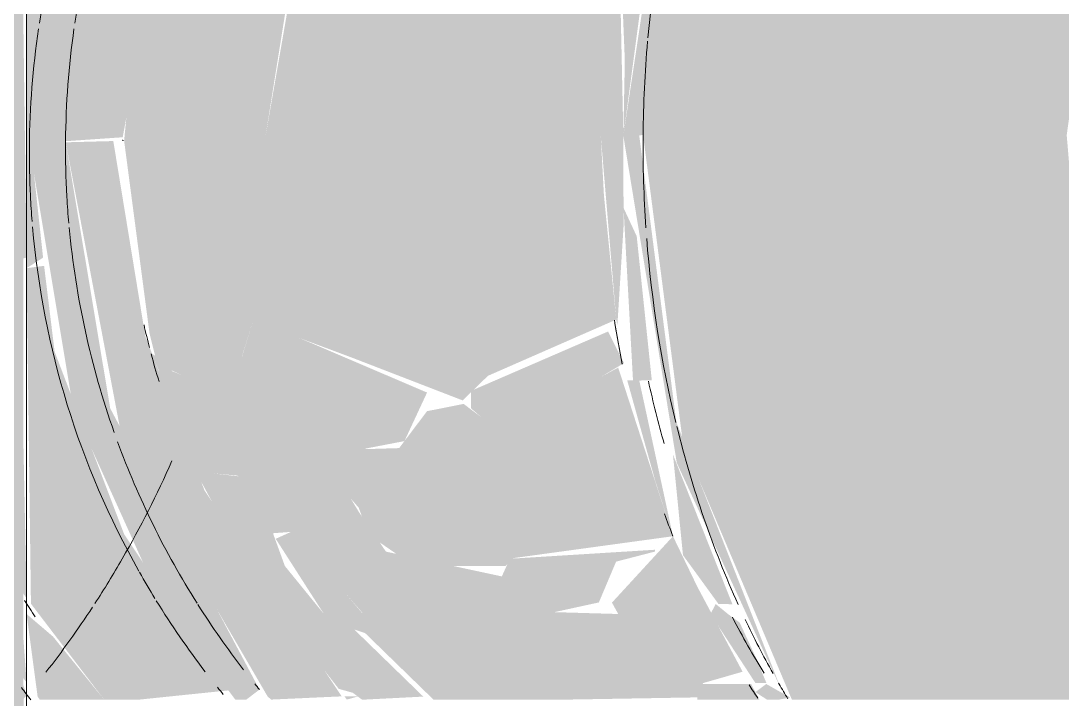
# Model space of a CAD drawing. Header units: metres. Extents: x 1.1 to 88.1, y -3.7 to 23.8.
# Drawn here: x 24.17006 to 24.19613, y 22.08886 to 22.10585 of the extents above; entities that cross this region are included whole.
import ezdxf

# ---------------------------------------------------------------- set-up
doc = ezdxf.new("R2010")
doc.units = ezdxf.units.M
doc.layers.add('1095_ARQ_BASE_dwg', color=7, linetype='Continuous', lineweight=5, true_color=0x767676)
for name, color, linetype, lineweight in [('LAYOUT-WC_COZINHA', 7, 'Continuous', 5), ('P-PIPE', 7, 'Continuous', 5), ('P-SANR-FIXT', 7, 'Continuous', 5)]:
    doc.layers.add(name, color=color, linetype=linetype, lineweight=lineweight)

# ---------------------------------------------------------------- blocks, each defined once
blk = doc.blocks.new('1095_ARQ_BASE_dwg_A$C331B23C5-V4-TÉRREO')
at = {"layer": 'LAYOUT-WC_COZINHA', "color": 254, "true_color": 0xe9e9e9}
for radius, start, end in [(0.02495313953718413, 142.1350249625249, 146.7356995710234), (0.02495313953718424, 146.981944427288, 150.0000000000018), (0.02495313953718404, 150.0000000000005, 156.3197502381078)]:
    blk.add_arc((0.06942704956395561, 0.4000000485780202), radius, start, end, dxfattribs=at)
blk = doc.blocks.new('1095_ARQ_BASE_dwg-4006143-TÉRREO')
at = {"rotation": 270}
blk.add_blockref('1095_ARQ_BASE_dwg_A$C331B23C5-V4-TÉRREO', (16.30244843990409, 13.27780630161033), dxfattribs=at)
blk = doc.blocks.new('USO_ESG_Cuba lavatório retângular - Uso geral-4012784-TÉRREO')
at = {"layer": 'P-SANR-FIXT', "true_color": 0xf3f3f3, "transparency": 33554560}
blk.add_hatch(color=7, dxfattribs=at).paths.add_polyline_path([(0.1730500000000186, -0.0552116107345812), (0.1730500000000181, -0.05021161073458233), (-0.1731071461119817, -0.05038198160313327), (-0.1731071461119812, -0.0552116107345818), (0.1377511070702368, -0.05521161073458125)])
at = {"layer": 'P-SANR-FIXT'}
blk.add_line((0.1730500000000181, -0.05021161073458233), (-0.1731071461119817, -0.05021161073458294), dxfattribs=at)
blk = doc.blocks.new('Joelho 45_90 - Serie Normal - Esgoto - MEP - Tigre - Standard-4032201-TÉRREO')
at = {"layer": 'P-PIPE', "true_color": 0xe06060}
h = blk.add_hatch(color=13, dxfattribs=at)
h.paths.add_polyline_path([(16.51089184904723, 22.10299025361982), (16.51184288116645, 22.10978142386548), (16.51351601438641, 22.11452912877956), (16.51616364052258, 22.11874722483104), (16.51810035493846, 22.12085092105628), (16.50758185697218, 22.12085092105628), (16.50373540669797, 22.11616462955527), (16.50114008057457, 22.10939208611964), (16.50028524732943, 22.10299025361982)])
h.paths.add_polyline_path([(16.52092784764764, 22.1226323477582), (16.52233823144539, 22.12338794035745), (16.52437027080378, 22.12399115672617), (16.52092784764764, 22.12390092105628), (16.52092784764764, 22.12319534047704)])
for points in [[(16.48491817291757, 22.10271599503931), (16.48582343491967, 22.10283754993155), (16.48744896889605, 22.11058731172616), (16.49146490957215, 22.11693585421678), (16.49620857913155, 22.12085092105628), (16.49537531778983, 22.12081272686311), (16.49066427577651, 22.11693585421678), (16.48757025651269, 22.1126587251552), (16.48569023677761, 22.10822179112964), (16.48493521825266, 22.10283754993155)], [(16.48582343491967, 22.10283754993154), (16.48725456411612, 22.10293621156472), (16.48836335576868, 22.10899202577792), (16.48922334196718, 22.11108504115533), (16.49089446598135, 22.11400759863922), (16.49347433426518, 22.11714057150641), (16.4981053067706, 22.12038821956362), (16.49878219467582, 22.12085092105628), (16.49614686866333, 22.12079998989324), (16.49070513898249, 22.11612386490098), (16.48708834859374, 22.10967617783536), (16.4858254326392, 22.10284835040022)], [(16.49979020395045, 22.10297436815697), (16.50028524732943, 22.10299025361982), (16.5012552514814, 22.11025459919869), (16.50348854075744, 22.11610136025618), (16.50320992152124, 22.11577200024903), (16.50060492136306, 22.10899202577792), (16.50024623177732, 22.1060025509748), (16.5000728025887, 22.10485092105628)], [(16.48724171829995, 22.10284186747263), (16.48728999894006, 22.10284835040022), (16.48724809704841, 22.10287978832288)], [(16.50368851446717, 22.08924222255067), (16.50111691004843, 22.09580280065068), (16.50018712238985, 22.10298710488549), (16.49979020395045, 22.10297436815697), (16.50112943525386, 22.09477869355632), (16.50366933972301, 22.08926464932602)], [(16.49034980601586, 22.08885092105628), (16.49067987148101, 22.0891007028769), (16.48694203039939, 22.0961440117026), (16.48582343491967, 22.10283754993154), (16.48491817291757, 22.10271599503931), (16.48601057006071, 22.09616643337882), (16.48817096202638, 22.09138053687468), (16.49007332787447, 22.08885092105628)], [(16.49097172018658, 22.08885092105628), (16.49273711190988, 22.08893144359249), (16.4893041863143, 22.09408623762114), (16.48782089431536, 22.09795136531952), (16.48701894728546, 22.10284118931267), (16.4858280845446, 22.10280972714594), (16.48728999894006, 22.09510312117807), (16.49088490503628, 22.08892522272659)]]:
    blk.add_hatch(color=13, dxfattribs=at).paths.add_polyline_path(points)
h = blk.add_hatch(color=13, dxfattribs=at)
h.paths.add_polyline_path([(16.49742108443732, 22.12007612156397), (16.49372395617326, 22.11728655245686), (16.49537531778983, 22.11814024133029), (16.49625165989118, 22.11891397546276), (16.49716834595388, 22.11982497541223)])
h.paths.add_polyline_path([(16.49005092037063, 22.11282311128648), (16.49235500491583, 22.11537977231476), (16.49246269275886, 22.11496431550869), (16.49234273266255, 22.1147726520352), (16.4928037648547, 22.11446073824636), (16.49135178266742, 22.11359751944975), (16.49080661836947, 22.11337386207988), (16.49008172189142, 22.11284955468722)])
h.paths.add_polyline_path([(16.48728999894006, 22.10284835040022), (16.49082733364195, 22.10294180551502), (16.49162245106897, 22.10792106276302), (16.49082733364195, 22.10871038802885), (16.49065587168989, 22.10966220466748), (16.49168462110222, 22.11075691702084), (16.49427352969371, 22.11317115791162), (16.49470245522487, 22.11376168691903), (16.49381996070775, 22.11506827482893), (16.49537531778983, 22.11650503335434), (16.49632983489005, 22.11649231753916), (16.49803610783041, 22.11727160762831), (16.49929102878041, 22.11820683064705), (16.49856685166491, 22.11867597701818), (16.49694741429857, 22.11870732751683), (16.50019180333846, 22.12056274101712), (16.49902996999192, 22.12049946104108), (16.49716834595388, 22.11978177307346), (16.49454919057003, 22.1171181497243), (16.49379041903151, 22.11693585421678), (16.49158866873821, 22.11498238219011), (16.48990049331985, 22.11250718621788), (16.4883350658339, 22.10857124446952), (16.48847994401366, 22.10864396931226), (16.48990049331985, 22.11130801535914), (16.49022899452785, 22.11147734581273), (16.48966988908725, 22.10930126043829), (16.48899977937643, 22.10878064855078), (16.4883350658339, 22.10833402551383), (16.48762328799307, 22.10631828105648), (16.48729301857255, 22.1028797883225)])
h.paths.add_polyline_path([(16.4985569077063, 22.10869883752679), (16.50107529601172, 22.11285092105629), (16.49975109092513, 22.1126359912389), (16.49688046112341, 22.11207219358654), (16.49523461827938, 22.10947852978663), (16.49655853771909, 22.10881196904906), (16.49854835881417, 22.10869288023687)])
h.paths.add_polyline_path([(16.49969228489197, 22.10756492551749), (16.49991351259072, 22.10867795904507), (16.49854501598796, 22.10869055079062), (16.49962214786028, 22.10771657667443)])
h.paths.add_polyline_path([(16.49177551418849, 22.10788052711652), (16.49382731344122, 22.1092750644896), (16.49293904171408, 22.1096541681735), (16.4928004395981, 22.10949067528281), (16.49162245106897, 22.10792106276302), (16.49175149359654, 22.10794631128357)])
h.paths.add_polyline_path([(16.4969035504906, 22.11369761639402), (16.49768809425672, 22.11395313413921), (16.49768087897217, 22.11461036882872), (16.49650742825285, 22.11398995023574), (16.4968000523953, 22.11369761639402)])
h.paths.add_polyline_path([(16.50259015652199, 22.11640891925027), (16.50264399357515, 22.1164810794232), (16.50339296911413, 22.11687211204454), (16.5038186818132, 22.11739314364983), (16.5019362100477, 22.11837798557929), (16.50348854075744, 22.11923596988279), (16.49996765083651, 22.11806901171213), (16.49975109092513, 22.11704386721919), (16.50173098991245, 22.11682806607212), (16.50195622131651, 22.11641736436133), (16.50225786483704, 22.11641334594902)])
h.paths.add_polyline_path([(16.50230030546818, 22.11994783912028), (16.5032567325487, 22.12085092105628), (16.50209595058258, 22.12079998989324), (16.50205842440939, 22.1203596319059), (16.50173098991245, 22.12008969194052)])
h = blk.add_hatch(color=13, dxfattribs=at)
h.paths.add_polyline_path([(16.49082733364195, 22.10294180551502), (16.4992245185255, 22.10297436815697), (16.49966163734122, 22.10776521750454), (16.49854501598796, 22.10869055079061), (16.4964494532179, 22.10878317138806), (16.49534607188496, 22.1096541681735), (16.49723878328599, 22.11213008154994), (16.5012552514814, 22.11303885620443), (16.50309804854338, 22.11656162054927), (16.50120441751282, 22.11642737968553), (16.50114667722205, 22.11704386721919), (16.49975109092513, 22.11728998567615), (16.50006811415818, 22.11810820604797), (16.50308327511835, 22.1189827624265), (16.50750892083134, 22.12085092105628), (16.50348854075744, 22.12066493671413), (16.50230030546816, 22.11994783912026), (16.50197554317999, 22.12030573427691), (16.50223143773395, 22.1204721423989), (16.50207490263096, 22.12085092105628), (16.50019180333846, 22.12056274101712), (16.49857008628505, 22.11977310393437), (16.49716834595388, 22.11871963678162), (16.49887516237851, 22.11867108684648), (16.49918799745761, 22.11789821171057), (16.49579877768332, 22.11629457503962), (16.4950415823309, 22.11650947928666), (16.49366054612898, 22.11488020595624), (16.49435933864392, 22.11437592105628), (16.49437575468785, 22.11331189755039), (16.4928037648547, 22.11145240971592), (16.49089446598135, 22.11003397425297), (16.49065352747286, 22.10914663995363), (16.49088279596477, 22.10835224603326), (16.49162245106897, 22.10792106276301), (16.493083910137, 22.10978142386548), (16.49357496059013, 22.10949053055948), (16.49365306525952, 22.10914663995363), (16.49167529669744, 22.10780712202234), (16.49116006830479, 22.10485092105628)])
h.paths.add_polyline_path([(16.48845608175186, 22.10858414167889), (16.48966988908725, 22.10930126043829), (16.4899477326091, 22.10978142386549), (16.4901114042441, 22.11139151097247), (16.4896379851317, 22.11120409337289), (16.48845643792432, 22.10858815824398)])
h.paths.add_polyline_path([(16.49991351259072, 22.10867795904508), (16.5007022596042, 22.11146219662151), (16.5007022596042, 22.11213490577907), (16.49855690770631, 22.10869883752679), (16.49975574293149, 22.10868038715881)])
h.paths.add_polyline_path([(16.49008331303113, 22.11285092105629), (16.49023196441118, 22.11295505404391), (16.49158190166063, 22.11361043131733), (16.49175683860515, 22.11369761639402), (16.4928037648547, 22.11473640236161), (16.49246269275886, 22.11496431550869), (16.49241400391582, 22.11528971318759), (16.49228329988807, 22.1152897131876), (16.49007903872423, 22.11285092105628)])
h.paths.add_polyline_path([(16.49715238966655, 22.11359775754826), (16.49688991970457, 22.11360783823853), (16.49680005239532, 22.11369761639402), (16.49665108648336, 22.11408243999762), (16.49768087897216, 22.11461036882871), (16.49772914117663, 22.11408243999762), (16.49730291967726, 22.11369761639402), (16.49716758558038, 22.11360783823853)])
h.paths.add_polyline_path([(16.49283641755148, 22.11620829761688), (16.49400724767023, 22.11710121570779), (16.49489743928696, 22.11735915378913), (16.49606663456898, 22.11849876024197), (16.49561287339874, 22.11827915129992), (16.49290087695822, 22.11647655664783)])
h.paths.add_polyline_path([(16.5038186818132, 22.11739314364983), (16.5053454972573, 22.11911096341265), (16.50594881202101, 22.11999603234378), (16.50202343778592, 22.11832130523789), (16.50370580675562, 22.11743432361581)])
h = blk.add_hatch(color=13, dxfattribs=at)
h.paths.add_polyline_path([(16.4992245185255, 22.10297436815697), (16.49979020395045, 22.10297436815697), (16.49969228489197, 22.10756492551749), (16.499356966725, 22.10485092105628)])
h.paths.add_polyline_path([(16.49991351259072, 22.10867795904508), (16.50028524732943, 22.10916701947301), (16.50064907430508, 22.1094020130677), (16.50089690304093, 22.11026359936533), (16.50120441751282, 22.1109959654526), (16.50117485691398, 22.11285092105628), (16.4999759368204, 22.10899202577792)])
h.paths.add_polyline_path([(16.50120547062027, 22.11294087925342), (16.50259015652199, 22.11492685153361), (16.50278113648287, 22.11475102613548), (16.50325596803929, 22.11661656336958), (16.50193462959376, 22.11437592105628), (16.5012552514814, 22.11303885620443)])
h.paths.add_polyline_path([(16.50644473733844, 22.12017140319539), (16.50714503182436, 22.12034510278777), (16.50750892083134, 22.12085092105628), (16.50665511138123, 22.12030573427691)])
h.paths.add_polyline_path([(16.50400768633249, 22.11739299751096), (16.50594881202101, 22.1195584779543), (16.50479224033142, 22.11857723500852), (16.50392506156259, 22.11741179613107), (16.50402561851361, 22.11742942765072)])
h = blk.add_hatch(color=13, dxfattribs=at)
h.paths.add_polyline_path([(16.49979051906768, 22.10299025361982), (16.49979307474631, 22.10299025361982), (16.50059429126497, 22.10899202577792), (16.50000869633005, 22.10899202577792), (16.49972967007186, 22.10730627470398), (16.49982742881271, 22.10485092105628), (16.49981432600705, 22.10419039187106)])
h.paths.add_polyline_path([(16.50112281106161, 22.11080161428272), (16.50264399357515, 22.11475386097429), (16.50240561787638, 22.11475878836497), (16.50120547540777, 22.11285092105629), (16.50120441751282, 22.1109959654526)])
h.paths.add_polyline_path([(16.50359481216284, 22.1162267869444), (16.5069956983304, 22.12017218323466), (16.50628717035691, 22.11997667320821), (16.50391529974707, 22.11731426366855), (16.5038186818132, 22.11739314364984), (16.50330189029827, 22.11661656336958), (16.50360216499664, 22.11639543755075)])
h = blk.add_hatch(color=13, dxfattribs=at)
h.paths.add_polyline_path([(16.49332137409846, 22.08885092105628), (16.49478093536705, 22.08892560572257), (16.49301477082919, 22.09064331911743), (16.49229276385611, 22.09099451459573), (16.49131510143805, 22.09219673171959), (16.49101658996151, 22.09301746010339), (16.49146626724489, 22.09305128426538), (16.49328628695936, 22.09099451459573), (16.49435317471457, 22.09099451459573), (16.49434238556174, 22.09168924768884), (16.49761873522112, 22.09105381949212), (16.49784794370786, 22.09099451459573), (16.49917704630606, 22.09128427280953), (16.49960871032464, 22.09230617823682), (16.50058404082926, 22.09255895338713), (16.50058404082926, 22.09260401967911), (16.49694900294114, 22.09237817852113), (16.49674702679568, 22.09193640426572), (16.4938464456839, 22.09255676508604), (16.49317677199021, 22.0935372125573), (16.49283179221251, 22.09410312147668), (16.49053959297439, 22.09673522112723), (16.49042697547632, 22.09685092105628), (16.49023836421585, 22.09744080197383), (16.49054619119695, 22.09843334138539), (16.49119974569525, 22.09839685347819), (16.49082733364195, 22.10294180551502), (16.48728999894006, 22.10284835040022), (16.48792548794774, 22.09802692338197), (16.48826004512372, 22.09667425022396), (16.4891201290154, 22.0944908530371), (16.49058699629481, 22.09179109897491), (16.49266447908921, 22.08911948501069), (16.49301477082919, 22.08902183126511), (16.49324494644414, 22.08885092105628)])
h.paths.add_polyline_path([(16.50319695690212, 22.08885092105628), (16.50298800666189, 22.08924222255067), (16.50164153632853, 22.08924222255067), (16.50164153632854, 22.08885092105628), (16.50309804854338, 22.08885092105628)])
h.paths.add_polyline_path([(16.49016677281051, 22.09444200364282), (16.48949725376565, 22.09451881842681), (16.48847994402775, 22.09709564208342), (16.48961284575397, 22.09658073450539), (16.49011349114716, 22.09464772592429)])
h.paths.add_polyline_path([(16.49304328399012, 22.09477466412949), (16.4933323157656, 22.09513777854072), (16.49430953533112, 22.09532592105628), (16.49487512648045, 22.09654177613159), (16.49168049493482, 22.09790738918858), (16.49157634333415, 22.09641766333895), (16.49283179221251, 22.09501153862199)])
h.paths.add_polyline_path([(16.49693767411079, 22.09571027781455), (16.49785807759539, 22.09611972708871), (16.49980647039521, 22.09727794374005), (16.49940934560025, 22.09807148751516), (16.4959769670871, 22.09658373361393), (16.4959769670871, 22.09614612188557), (16.49641095476822, 22.09576976517775)])
h = blk.add_hatch(color=13, dxfattribs=at)
h.paths.add_polyline_path([(16.501032664109, 22.09294235822421), (16.49966163734122, 22.09716591386724), (16.49693767411079, 22.09571027781455), (16.49623741776913, 22.09592025749932), (16.49579116268074, 22.09625683965788), (16.49487512648045, 22.09607494144518), (16.49417657070115, 22.0951498341091), (16.49332137409846, 22.09512403238075), (16.49304328399012, 22.09477466412949), (16.4915985448365, 22.09673522112723), (16.49168049493483, 22.09790738918858), (16.49299604389037, 22.09741563393747), (16.49576694173972, 22.09634473344387), (16.49639973954487, 22.09696061517663), (16.49961282121719, 22.09836901587222), (16.49930390769989, 22.10148113286002), (16.4992245185255, 22.10297436815697), (16.49082733364195, 22.10294180551502), (16.49119974569525, 22.09839685347819), (16.49054619119695, 22.09843334138539), (16.49014979504649, 22.09713568813614), (16.49316389305196, 22.0936566020333), (16.49341716601048, 22.09297486451447), (16.49454825709108, 22.09219673171959), (16.49683652490948, 22.09219673171959), (16.49704595173601, 22.0923962301301), (16.50058404082926, 22.09288090275296)])
h.paths.add_polyline_path([(16.49841378175366, 22.08885092105628), (16.50164153632854, 22.08890600946248), (16.50178602374557, 22.08926464932603), (16.50277669549607, 22.08954811260825), (16.50164153632854, 22.09168006454091), (16.501032664109, 22.09294235822421), (16.49950527220539, 22.09127990027407), (16.49966163734122, 22.09099451459574), (16.49761873522112, 22.09105381949211), (16.49690851845089, 22.09131449351584), (16.49621805506501, 22.09138053687468), (16.49573528477573, 22.09176706179293), (16.49434238556174, 22.09168924768884), (16.49430890497998, 22.09099451459573), (16.49324494644415, 22.09102726659882), (16.49194867333259, 22.09253512361819), (16.49146626724489, 22.09305128426538), (16.49108551366612, 22.09287754857345), (16.49229276385611, 22.09099451459573), (16.49254559721839, 22.09077598102089), (16.49332137409846, 22.09051824503178), (16.49503500225051, 22.08885092105628), (16.49784794370786, 22.08885092105628)])
h.paths.add_polyline_path([(16.49286644924262, 22.08885092105628), (16.49314979307314, 22.0889302648317), (16.4928060413452, 22.08893124670607)])
h.paths.add_polyline_path([(16.49016677281052, 22.09444200364282), (16.48959919034786, 22.09663345848435), (16.48836168459061, 22.09712951798848), (16.48949725376565, 22.09451881842682), (16.49011349114716, 22.09446242998898)])
h.paths.add_polyline_path([(16.48814355130079, 22.09712543186561), (16.48826004512372, 22.09733194844933), (16.48798565755569, 22.09751693171714)])
h = blk.add_hatch(color=13, dxfattribs=at)
h.paths.add_polyline_path([(16.501032664109, 22.09294235822421), (16.50018712238985, 22.09685092105628), (16.50001776967459, 22.09685092105628), (16.49988643901215, 22.09685092105628), (16.50058404082926, 22.0943475144161), (16.50084274536302, 22.0935372125573)])
h.paths.add_polyline_path([(16.50337313494886, 22.08926464932602), (16.50309804854338, 22.08992769778927), (16.50270306011092, 22.0907795637902), (16.50240897486052, 22.09099451459573), (16.50210316460787, 22.09124529186354), (16.50197221398481, 22.09099451459573), (16.50309804854338, 22.08926464932602), (16.50335718438084, 22.08926464932602)])
h.paths.add_polyline_path([(16.49964006377544, 22.09821786785769), (16.49979590715287, 22.10070981633464), (16.49979020395045, 22.10297436815697), (16.4992245185255, 22.10297436815697), (16.49961282121719, 22.09836901587221)])
h = blk.add_hatch(color=13, dxfattribs=at)
h.paths.add_polyline_path([(16.52576805520268, 22.08143156672009), (16.52179208432297, 22.08227579237223), (16.52092784764764, 22.08279963822928), (16.52092784764764, 22.08156677373621), (16.52544871686202, 22.08144048716073)])
h.paths.add_polyline_path([(16.51374284448389, 22.08885092105628), (16.51463577507467, 22.08886889340175), (16.51246935642873, 22.0935372125573), (16.51135738058597, 22.09746895082839), (16.51089184904723, 22.10299025361982), (16.50028524732943, 22.10299025361982), (16.50127564008079, 22.09532592105628), (16.50401007898545, 22.08885092105628), (16.50692506838796, 22.08885092105628)])
h = blk.add_hatch(color=13, dxfattribs=at)
h.paths.add_polyline_path([(16.50368851446717, 22.08885092105628), (16.50397027456104, 22.08889935777696), (16.50336757414279, 22.08924222255066), (16.50309804854338, 22.08903790023444), (16.5033837537539, 22.08885092105628)])
h.paths.add_polyline_path([(16.50258482517578, 22.09107750014212), (16.501032664109, 22.0949887401261), (16.50128338678453, 22.09246838850312), (16.50217364525262, 22.09124435293971), (16.50252044367391, 22.09123973298619)])
h.paths.add_polyline_path([(16.50005239592361, 22.09681303911233), (16.50028524732943, 22.09685092105628), (16.50050238257366, 22.09685092105628), (16.50012463080459, 22.10045780558055), (16.4997947524199, 22.10116832235482), (16.50003173046397, 22.09685092105628)])
at = {"layer": 'P-PIPE', "color": 9, "true_color": 0xbfbfbf}
blk.add_line((16.50367880995413, 22.08925901451231), (16.50369037543151, 22.08923900646116), dxfattribs=at)
for centre, major_axis, ratio, start_param, end_param in [((16.51534549725728, 22.10272997642083), (0, 0.02130000000000197), 0.7071067811865167, 1.20951058546597, 1.443940054855665), ((16.50708381331508, 22.10264274049399), (-0.002834637063690765, 0.02111053842793036), 0.9981443340649603, 1.100212076182674, 1.288935612987785), ((16.50617855131298, 22.10252118560176), (-0.002834637064353384, 0.02111053842784782), 0.9981443340643674, 1.166617750076995, 1.283197131208731), ((16.50617855131298, 22.10252118560176), (-0.002834637063840815, 0.0211105384279114), 0.99814433406479, 1.29017325495199, 1.428417137900377), ((16.50708381331508, 22.10264274049399), (-0.002834637063445706, 0.02111053842796585), 0.9981443340647692, 1.295769353620935, 1.428417137919072), ((16.51534549725728, 22.10272997642083), (0, 0.02130000000000061), 0.7071067811864458, 1.447967469835565, 1.558576435864933), ((16.51534549725728, 22.10272997642083), (0, 0.02130000000000058), 0.707106781186495, 1.558576435864932, 1.667684934215888), ((16.50617855131298, 22.10252118560176), (-0.002834637065572969, 0.02111053842767904), 0.9981443340645497, 1.428417137818507, 1.4866761751342), ((16.50708381331508, 22.10264274049399), (-0.002834637063184963, 0.02111053842799548), 0.9981443340649957, 1.428417137931336, 1.493305762499173), ((16.50617855131298, 22.10252118560176), (-0.002834637064579321, 0.02111053842781242), 0.998144334064611, 1.486993318916428, 1.517183239912166), ((16.50708381331508, 22.10264274049399), (-0.002834637063176664, 0.02111053842799525), 0.9981443340650401, 1.494006995533055, 1.525004142322722), ((16.50617855131298, 22.10252118560176), (-0.002834637064224175, 0.02111053842786315), 0.9981443340644888, 1.523581026611452, 1.950622454428715), ((16.50708381331508, 22.10264274049399), (-0.002834637063444815, 0.02111053842796104), 0.9981443340650571, 1.530204198439342, 1.777482988317713), ((16.51534549725728, 22.10272997642083), (0, 0.02130000000000422), 0.7071067811862999, 1.680304857995861, 1.902463200709858), ((16.50725279555547, 22.10266543074054), (-0.002661631046163649, 0.01982210181020327), 0.9981443340645956, 1.660979551832958, 1.69021652568415), ((16.50725279555547, 22.10266543074054), (-0.002661631046341266, 0.01982210181017924), 0.9981443340647569, 1.660979551824028, 1.690216525675179), ((16.51336559826996, 22.10272997642083), (0, 0.01999999999999713), 0.7071067811865304, 1.791138849813355, 1.848032002478176), ((16.51336559826996, 22.10272997642083), (0, 0.02000000000000107), 0.7071067811864068, 1.791138849813144, 1.820375823664232), ((16.51336559826996, 22.10272997642083), (0, 0.02000000000000014), 0.7071067811864059, 1.820375823664232, 1.848032002477959), ((16.50725279555547, 22.10266543074054), (-0.002661631046635948, 0.01982210181014017), 0.9981443340646232, 1.698283851786428, 1.734297485025961), ((16.50725279555547, 22.10266543074054), (-0.002661631045320371, 0.0198221018103154), 0.998144334064695, 1.698283851852677, 1.734297485092216), ((16.51393128369491, 22.10272997642083), (0, 0.02000000000000122), 0.7071067811864786, 1.870383489648169, 1.953354630703855), ((16.51534549725728, 22.10272997642083), (0, 0.0212999999999962), 0.7071067811866424, 1.907642286263893, 2.141027090037499), ((16.50708381331508, 22.10264274049399), (-0.002834637063902639, 0.02111053842789854), 0.9981443340649603, 1.789127576718853, 2.001115046668669), ((16.51336559826996, 22.10272997642083), (0, 0.01999999999999849), 0.7071067811864438, 2.050050779937198, 2.082175211463377), ((16.51336559826996, 22.10272997642083), (0, 0.02000000000000118), 0.7071067811863968, 2.050050779937171, 2.082175211463348), ((16.50617855131298, 22.10252118560176), (-0.002834637064584856, 0.02111053842781315), 0.9981443340646449, 1.952015913463556, 1.987925671502777), ((16.50617855131298, 22.10252118560176), (-0.002834637065047935, 0.02111053842774775), 0.998144334064941, 1.990923546849229, 2.092351475917414), ((16.50708381331508, 22.10264274049399), (-0.002834637063429385, 0.0211105384279609), 0.998144334064943, 2.002976548966191, 2.096665980530935), ((16.51393128369491, 22.10272997642083), (0, 0.01999999999999855), 0.7071067811865478, 2.202946442818554, 2.29300632786856), ((16.51534549725728, 22.10272997642083), (0, 0.02130000000000376), 0.7071067811864485, 2.161910577908263, 2.24051906308673), ((16.50617855131298, 22.10252118560176), (-0.002834637064180211, 0.02111053842786423), 0.9981443340646644, 2.115628088859017, 2.126467029692199), ((16.50708381331508, 22.10264274049399), (-0.002834637062116753, 0.02111053842813875), 0.9981443340648994, 2.117662561035561, 2.126548838779593), ((16.51336559826996, 22.10272997642083), (0, 0.01999999999999802), 0.7071067811865228, 2.312479655426412, 2.335211628949907), ((16.51336559826996, 22.10272997642083), (0, 0.02000000000000198), 0.7071067811865606, 2.312479655426438, 2.335211628949933), ((16.51534549725728, 22.10272997642083), (0, 0.02129999999999828), 0.7071067811866247, 2.256708136662676, 2.279245106504236)]:
    blk.add_ellipse(centre, major_axis=major_axis, ratio=ratio, start_param=start_param, end_param=end_param, dxfattribs=at)
blk = doc.blocks.new('Joelho 45_90 - Serie Normal - Esgoto - MEP - Tigre - Standard-4032193-TÉRREO')
at = {"layer": 'P-PIPE', "true_color": 0xe06060}
h = blk.add_hatch(color=13, dxfattribs=at)
h.paths.add_polyline_path([(16.486788537062, 22.08885092105628), (16.48550771081001, 22.09043092687208), (16.48484772667826, 22.09099451459573), (16.48512467051619, 22.08892101774809), (16.48517852636276, 22.08885092105628), (16.48582212511639, 22.08885092105628)])
h.paths.add_polyline_path([(16.48484772667827, 22.11245922612058), (16.48830285865366, 22.11659925071647), (16.49199613547221, 22.11934766924284), (16.49488611390836, 22.12085092105628), (16.49225371400413, 22.12085092105629), (16.49070305875309, 22.12007610546335), (16.48605700655598, 22.11616462955527), (16.48484772667826, 22.11437592105629), (16.48484772667826, 22.11285092105629)])
h = blk.add_hatch(color=13, dxfattribs=at)
h.paths.add_polyline_path([(16.48475465233589, 22.08885092105628), (16.48484772667827, 22.08895397841789), (16.48467735580971, 22.08950322530981), (16.48417785369719, 22.0897038665072), (16.48440526234555, 22.08939610783566), (16.48467735580972, 22.08926464932602), (16.48467735580971, 22.08885092105628)])
h.paths.add_polyline_path([(16.4833832605842, 22.09099451459573), (16.48333350484769, 22.09125232986771), (16.48113919601125, 22.09685092105628), (16.4804841134728, 22.10202783502339), (16.48118264261761, 22.1074121330606), (16.48379967604741, 22.11320846912888), (16.48484772667826, 22.11458097784571), (16.48467735580971, 22.11529515200565), (16.48315926667962, 22.11350662936781), (16.48027783794437, 22.10729229894925), (16.47984772667827, 22.09917245242483), (16.48149145709694, 22.0935372125573), (16.48234772667827, 22.0935372125573), (16.48254900118017, 22.09138053687468), (16.48282395652234, 22.09099451459573)])
blk.add_hatch(color=13, dxfattribs=at).paths.add_polyline_path([(16.48484772667826, 22.08928147716128), (16.48467735580971, 22.09161578817657), (16.48417785369719, 22.09257381129818), (16.48233317169739, 22.09763121118161), (16.48176497833808, 22.1019001470221), (16.48243661484369, 22.10707715523399), (16.48484772667826, 22.11369761639402), (16.48467735580971, 22.11435786314562), (16.48288544577106, 22.11154907368158), (16.48114182190378, 22.10709748493035), (16.48059196379739, 22.10096237215396), (16.4812448531744, 22.09628115147958), (16.48374868459604, 22.09099451459573), (16.48417785369719, 22.09099451459573), (16.48440592669798, 22.08985650696819), (16.4847596550182, 22.08939610783566)])
at = {"layer": 'P-PIPE', "color": 9, "true_color": 0xbfbfbf}
for major_axis, ratio, start_param, end_param in [((-0.002661631045181368, 0.01982210181033855), 0.9981443340645647, 1.995430101432643, 2.019851079266006), ((-0.002834637061951082, 0.02111053842816565), 0.9981443340646757, 2.080409723219973, 2.098906983606818)]:
    blk.add_ellipse((16.501728495245, 22.10192365020922), major_axis=major_axis, ratio=ratio, start_param=start_param, end_param=end_param, dxfattribs=at)

msp = doc.modelspace()

# ---------------------------------------------------------------- hatches: boundary and pattern name
at = {"layer": 'P-PIPE', "true_color": 0x713800}
h = msp.add_hatch(color=36, dxfattribs=at)
h.paths.add_polyline_path([(24.18015808308195, 22.12038035796699), (24.18024191400992, 22.12061288463221), (24.17939120410609, 22.1203825484398)])
h.paths.add_polyline_path([(24.17020352677982, 22.09965696940391), (24.17061679054382, 22.09992041824708), (24.1702955527274, 22.10286988577246), (24.17137240106016, 22.10899202577792), (24.17349401416378, 22.11369761639402), (24.17742914282093, 22.11832130523789), (24.18015808308195, 22.12038035796699), (24.17912132373484, 22.12022496904728), (24.1740971739918, 22.11696682019013), (24.17083696264402, 22.11340676586691), (24.17020352677982, 22.11190296059501), (24.17020352677982, 22.09992041824708)])
for points in [[(24.16729897673541, 22.09926695826148), (24.17020352677982, 22.09992041824708), (24.17003315591127, 22.1122361114205), (24.16953365379874, 22.11130747494489), (24.16770352677982, 22.10639200075161), (24.16725007345965, 22.10092873097878), (24.16729713528102, 22.09992041824708)], [(24.17020352677982, 22.09139404002805), (24.17003315591127, 22.09963409269803), (24.1673088430334, 22.09923047806981), (24.16911013137372, 22.09345443686426), (24.17014055398771, 22.09147600298437)], [(24.17303030174384, 22.08885092105628), (24.17525629342141, 22.08908074279313), (24.17264579904162, 22.09299407074997), (24.17090548722933, 22.09756618109218), (24.17064187895906, 22.09971582954802), (24.17020352677982, 22.09965696940391), (24.17031240382461, 22.09125232986771), (24.17214433716356, 22.08885092105628), (24.17296497525028, 22.08885092105628)]]:
    msp.add_hatch(color=36, dxfattribs=at).paths.add_polyline_path(points)

# ---------------------------------------------------------------- block references
at = {"layer": '1095_ARQ_BASE_dwg', "color": 253, "true_color": 0xaaaaaa, "rotation": 270.0000000000001}
msp.add_blockref('1095_ARQ_BASE_dwg-4006143-TÉRREO', (10.94260870917676, 38.80729940953847), dxfattribs=at)
at = {"layer": 'P-PIPE', "color": 9, "true_color": 0xbfbfbf}
msp.add_blockref('Joelho 45_90 - Serie Normal - Esgoto - MEP - Tigre - Standard-4032201-TÉRREO', (7.685355800101555, 0), dxfattribs=at)
at = {"layer": 'P-PIPE', "color": 8, "true_color": 0x797979}
msp.add_blockref('Joelho 45_90 - Serie Normal - Esgoto - MEP - Tigre - Standard-4032193-TÉRREO', (7.685355800101555, 0), dxfattribs=at)
at = {"layer": 'P-SANR-FIXT', "rotation": 270.0000000000001}
msp.add_blockref('USO_ESG_Cuba lavatório retângular - Uso geral-4012784-TÉRREO', (24.2204151375144, 22.1048509210563), dxfattribs=at)

doc.saveas('drawing.dxf')
